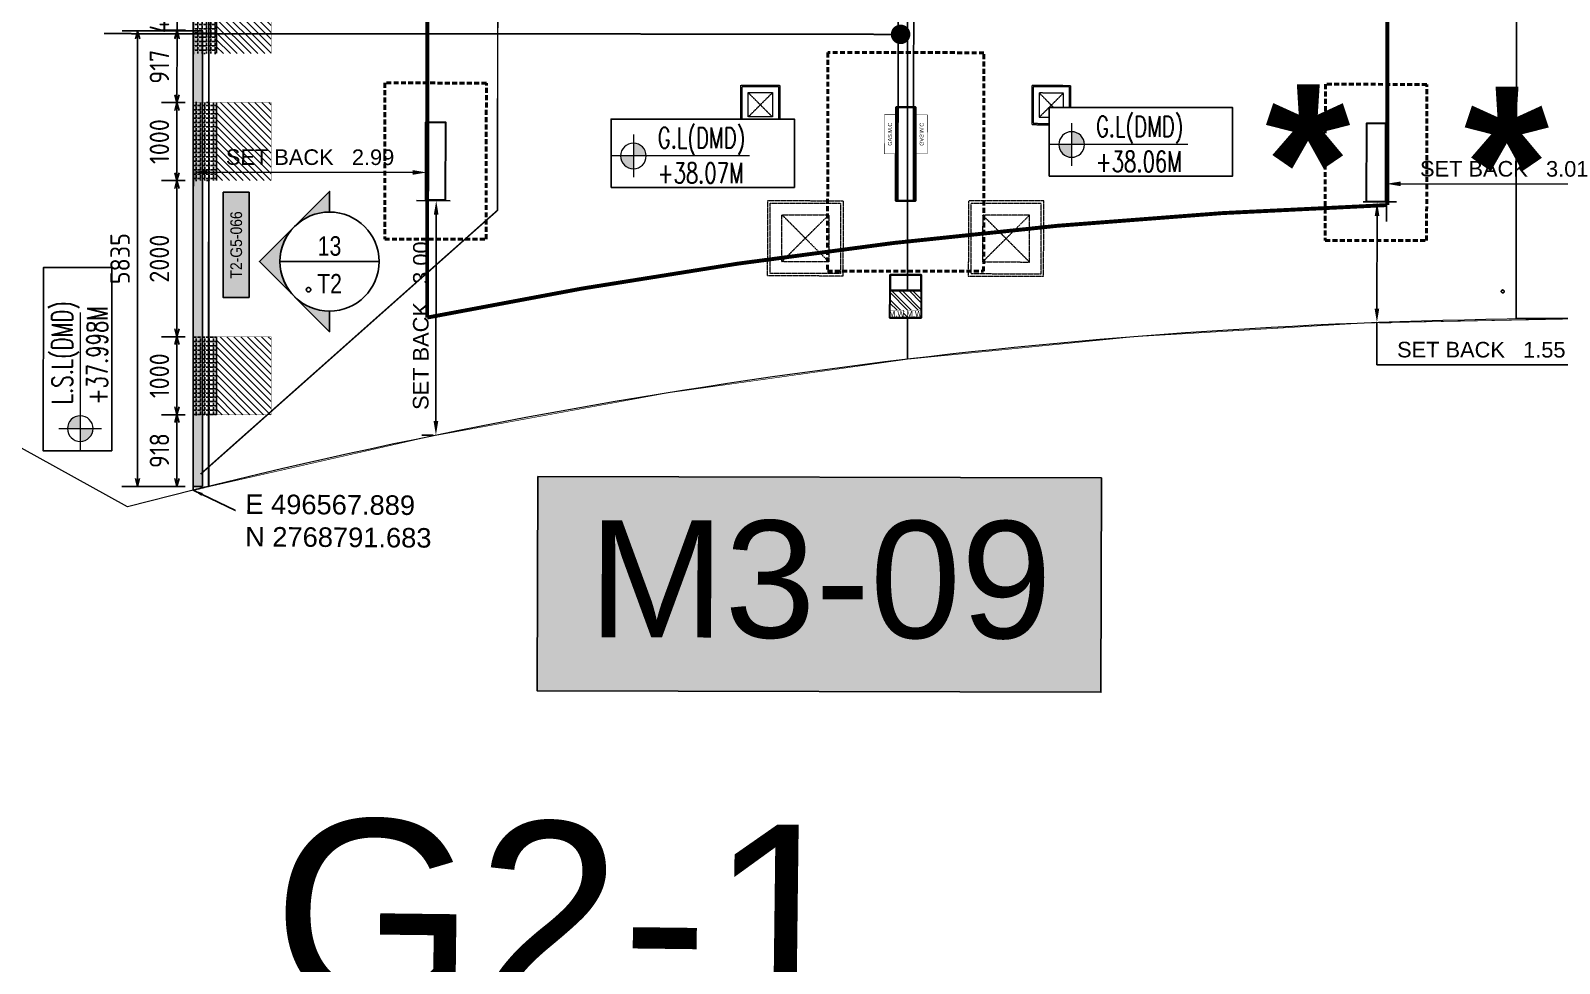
# Model space of a CAD drawing. Header units: centimetres. Extents: x -6122352 to 4157695, y -1694241 to 1947892.
# Drawn here: x 39366 to 58955, y -207021 to -195069 of the extents above; entities that cross this region are included whole.
import ezdxf
from ezdxf.enums import TextEntityAlignment as Align
from ezdxf.xclip import XClip

# ---------------------------------------------------------------- set-up
doc = ezdxf.new("R2010")
doc.units = ezdxf.units.CM
doc.header["$MEASUREMENT"] = 0
doc.header["$XCLIPFRAME"] = 2
doc.header["$PDMODE"] = 66
doc.header["$PDSIZE"] = 100
for name, pattern in [('23585-XR-AR-END-SETTING OUT PLAN$0$HIDDEN', [0.375, 0.25, -0.125]), ('DASHED2', [0.375, 0.25, -0.125]), ('XR-AR-END-SETTING OUT PLAN$0$23261-XR-AR-SI-GF$0$HIDDEN', [0.375, 0.25, -0.125])]:
    doc.linetypes.add(name, pattern=pattern)
for name, color, linetype in [('00-MI-DIM', 7, 'Continuous'), ('23585-XR-AR-BOUNDARY WALLS AND SETBACKS$0$setback', 7, 'XR-AR-END-SETTING OUT PLAN$0$23261-XR-AR-SI-GF$0$HIDDEN'), ('23585-XR-AR-END-ANNO-GF$0$XR-END-GROUND FLOOR PLAN$0$XR-MIDDLE-GROUND FLOOR PLAN$0$-LPG-CABINET', 6, 'Continuous'), ('@MI-FOOTINGS', 7, 'Continuous'), ('@MI-MEP', 7, 'Continuous'), ('@MI-REF LAYER', 7, 'Continuous'), ('@MI-TYPE-01', 30, 'Continuous'), ('@MI-TYPE-02', 6, 'Continuous'), ('B_TH', 7, 'Continuous'), ('PANEL-TAGS', 7, 'Continuous'), ('S-DIMENSION', 251, 'Continuous'), ('XREF1$0$S-LEVELS', 2, 'Continuous'), ('XREF1$0$TYPICAL NEW PROFILE', 3, 'Continuous')]:
    doc.layers.add(name, color=color, linetype=linetype)
for name, color, linetype, lineweight, true_color in [('08-Compound Wall-4', 7, 'Continuous', 25, 0xff4405), ('23585-XR-AR-DAMAC PLOT LIMITS$0$1-End units', 7, 'Continuous', 5, 0xf8991e), ('23585-XR-AR-DAMAC PLOT LIMITS$0$1-Open Space', 7, 'Continuous', 5, 0x90cf5a)]:
    doc.layers.add(name, color=color, linetype=linetype, lineweight=lineweight, true_color=true_color)
for name, color, linetype, lineweight in [('23585-XR-AR-END-ANNO-GF$0$XR-END-GROUND FLOOR PLAN$0$XR-MIDDLE-GROUND FLOOR PLAN$0$S-ANNO-TXT', 3, 'Continuous', 25), ('23585-XR-AR-END-SETTING OUT PLAN$0$A-FLOR-UNDR', 8, '23585-XR-AR-END-SETTING OUT PLAN$0$HIDDEN', 5), ('@ Foundations', 4, 'DASHED2', 50), ('A-ANNO-TEXT', 3, 'Continuous', 25), ('A-FLOR-XREF', 7, 'Continuous', 9), ('A-WALL', 7, 'Continuous', 30), ('A-WALL-PATT', 8, 'Continuous', 5), ('Text Coordinate', 7, 'Continuous', 15), ('XR-AR-END-SETTING OUT PLAN$0$23585-XR-AR-END-GROUND FLOOR$0$S-COLS', 51, 'Continuous', 40), ('XR-AR-END-SETTING OUT PLAN$0$23585-XR-AR-END-GROUND FLOOR$0$S-COLS-PATT', 8, 'Continuous', 5), ('XR-END-GROUND FLOOR PLAN$0$XR-END-GROUND FLOOR PLAN$0$A-FLOR-PATT_EXT', 8, 'Continuous', 5), ('XR-END-GROUND FLOOR PLAN$0$XR-MIDDLE TYPE 2-GROUND FLOOR PLAN$0$XR-MIDDLE-GROUND FLOOR PLAN$0$-DR-RW', 6, 'Continuous', 5), ('XR-END-GROUND FLOOR PLAN$0$XR-MIDDLE TYPE 2-GROUND FLOOR PLAN$0$XR-MIDDLE-GROUND FLOOR PLAN$0$S-ANNO-TXT', 3, 'Continuous', 25), ('XREF1$0$36-TAGLVL', 23, 'Continuous', 9)]:
    doc.layers.add(name, color=color, linetype=linetype, lineweight=lineweight)
doc.styles.add('23585-XR-AR-END-ANNO-GF$0$SDC-TEXT', font='arial.ttf')
doc.styles.add('23585-XR-AR-MALDIVE-1$0$Arial', font='arialbd.ttf')
doc.styles.add('23585-XR-AR-MALDIVE-3$0$Arial', font='arialbd.ttf')
doc.styles.add('Arial', font='arialbd.ttf')
doc.styles.add('Arial Narrow', font='ARIALN.TTF', dxfattribs={"width": 0.95, "height": 500})
doc.styles.add('DIMTEXT', font='romans.shx', dxfattribs={"width": 0.8})
doc.styles.add('PANELTAG_STYLE', font='arial.ttf')
doc.styles.add('Schueco-BEMSTIL', font='isocpeur.ttf', dxfattribs={"width": 0.9})
doc.styles.get("Standard").update_dxf_attribs({"font": 'arial.ttf'})
doc.styles.add('TITLE', font='arial.ttf')
doc.styles.add('XR-END-GROUND FLOOR PLAN$0$XR-MIDDLE TYPE 2-GROUND FLOOR PLAN$0$XR-MIDDLE-GROUND FLOOR PLAN$0$Arial_1', font='arial.ttf', dxfattribs={"height": 0.002951})
doc.styles.add('XR-MASTER PLAN MYKONOS WITH COORDINATES$0$MASTER PLAN (NICE 1-2)$0$Standard', font='arial.ttf')
doc.styles.add('XREF1$0$DLT_TEXT', font='romans.shx', dxfattribs={"width": 0.7})
doc.dimstyles.new('DIM-25', dxfattribs={"dimscale": 25, "dimtxt": 2.5, "dimasz": 2.5, "dimexe": 1.25, "dimexo": 0.625, "dimgap": 1, "dimtad": 1, "dimdec": 0, "dimdsep": 46, "dimtxsty": 'DIMTEXT', "dimblk": 'AROW', "dimcen": 2.5, "dimse1": 1, "dimse2": 1, "dimclrd": 1, "dimclre": 1, "dimclrt": 2, "dimadec": 0, "dimazin": 0, "dimtfac": 1, "dimtdec": 0, "dimtmove": 0, "dimatfit": 3, "dimfxl": 1, "dimarcsym": 0})
doc.dimstyles.new('MI- JWC-TXT-2.5 MM', dxfattribs={"dimscale": 1.5, "dimtxt": 2.5, "dimasz": 1, "dimexe": 2, "dimexo": 1, "dimgap": 1, "dimtad": 1, "dimdec": 0, "dimdsep": 46, "dimtxsty": 'Schueco-BEMSTIL', "dimblk": 'OPEN30', "dimcen": 0, "dimdle": 2, "dimclrd": 140, "dimclre": 8, "dimclrt": 40, "dimadec": 0, "dimazin": 2, "dimtfac": 1, "dimtdec": 0, "dimtix": 1, "dimtmove": 2, "dimatfit": 3, "dimldrblk": 'OPEN', "dimfxl": 2, "dimlwd": -1, "dimlwe": -1, "dimarcsym": 0})
doc.dimstyles.get("Standard").update_dxf_attribs({"dimtxt": 5, "dimasz": 0.5, "dimexe": 0.18, "dimexo": 0.0625, "dimgap": 0.09, "dimtad": 0, "dimtih": 1, "dimtoh": 1, "dimdec": 0, "dimzin": 0, "dimdsep": 46, "dimtxsty": 'Standard', "dimcen": 0.09, "dimadec": 0, "dimazin": 0, "dimtfac": 1, "dimtdec": 0, "dimtofl": 0, "dimtmove": 0, "dimatfit": 3, "dimfxl": 1, "dimtolj": 1, "dimtzin": 0, "dimarcsym": 0})

# ---------------------------------------------------------------- blocks, each defined once
blk = doc.blocks.new('23585-XR-AR-BOUNDARY WALLS AND SETBACKS')
at = {"layer": '23585-XR-AR-BOUNDARY WALLS AND SETBACKS$0$setback', "ltscale": 40, "const_width": 0.05}
blk.add_lwpolyline([(496575.529, 2768805.434, 0.020985), (496571.613, 2768800.439, 0.020001), (496568.282, 2768795.388), (496552.807, 2768809.568), (496552.91, 2768809.68), (496556.963, 2768814.104), (496561.118, 2768818.638)], format="xyb", close=True, dxfattribs=at)
at = {"layer": '@MI-TYPE-01'}
blk.add_line((496567.985, 2768791.862), (496548.778, 2768809.463), dxfattribs=at)
blk.add_lwpolyline([(496522.766, 2768816.749), (496540.535, 2768800.467), (496546.717, 2768807.214), (496548.642, 2768809.315), (496567.887, 2768791.681, -0.000695), (496567.985, 2768791.862)], format="xyb", dxfattribs=at)
blk = doc.blocks.new('A$C9d9485f6')
at = {"layer": 'A-ANNO-TEXT', "rotation": 312.4881850805905}
blk.add_blockref('23585-XR-AR-BOUNDARY WALLS AND SETBACKS', (-2377088.535, -1504219.252), dxfattribs=at)
blk = doc.blocks.new('23585-XR-AR-DAMAC PLOT LIMITS')
at = {"layer": '23585-XR-AR-DAMAC PLOT LIMITS$0$1-End units', "color": 251, "true_color": 0x636466}
for points in [[(496578.628, 2768806.663), (496578.383, 2768806.395, 0.029706), (496572.832, 2768799.564), (496554.752, 2768816.131), (496560.933, 2768822.877)], [(496572.832, 2768799.564, 0.031399), (496567.887, 2768791.681), (496548.569, 2768809.383), (496550.698, 2768811.707), (496554.752, 2768816.131)]]:
    blk.add_lwpolyline(points, format="xyb", close=True, dxfattribs=at)
at = {"layer": '23585-XR-AR-DAMAC PLOT LIMITS$0$1-Open Space', "color": 251, "true_color": 0x636466}
blk.add_lwpolyline([(496546.644, 2768807.282), (496548.569, 2768809.383), (496567.887, 2768791.681), (496567.475, 2768790.919), (496561.805, 2768789.011, 0.008585), (496545.543, 2768796.246), (496542.734, 2768797.43, 0.002468), (496538.004, 2768799.381, 0.002036), (496526.741, 2768803.902), (496528.98, 2768809.57), (496523.306, 2768811.809), (496521.067, 2768806.139), (496521.058, 2768806.143), (496519.441, 2768813.119), (496522.766, 2768816.749), (496540.461, 2768800.535)], format="xyb", close=True, dxfattribs=at)
blk = doc.blocks.new('A$Cf093b529')
at = {"layer": 'A-ANNO-TEXT'}
blk.add_blockref('23585-XR-AR-DAMAC PLOT LIMITS', (-495391.99, -2768603.442), dxfattribs=at)
blk = doc.blocks.new('A$Ca0a19fb5')
at = {"color": 1, "true_color": 0xeb0000, "const_width": 0.008}
blk.add_lwpolyline([(18.302, 0.023), (18.332, -23.977), (17.968, -23.978, 0.029706), (9.182, -24.511, 0.031399), (0.032, -26.202), (0, 0), (3.152, 0.004), (9.152, 0.011)], format="xyb", close=True, dxfattribs=at)
blk = doc.blocks.new('XR-AR-END-SETTING OUT PLAN$0$23585-XR-AR-END-GROUND FLOOR$0$A$C75a8815d')
at = {"layer": 'XR-AR-END-SETTING OUT PLAN$0$23585-XR-AR-END-GROUND FLOOR$0$S-COLS', "color": 252, "lineweight": 30}
for points in [[(0, 13140), (0, 12140), (250, 12140), (250, 13140)], [(6050, 13228), (6050, 12228), (6250, 12228), (6250, 13228)], [(6050, 10645), (6050, 9445), (6250, 9445), (6250, 10645)], [(0, 8600), (0, 7600), (250, 7600), (250, 8600)], [(6050, 3657), (6050, 2257), (6250, 2257), (6250, 3657)], [(0, 3500), (0, 2700), (250, 2700), (250, 3500)], [(6050, 1200), (6050, 0), (6250, 0), (6250, 1200)], [(0, 0), (0, 550), (250, 550), (250, 0)], [(6025, -4000), (6025, -2800), (6275, -2800), (6275, -4000)], [(0, -4000), (0, -3000), (250, -3000), (250, -4000)], [(5950, -4950), (6350, -4950), (6350, -5150), (5950, -5150)]]:
    blk.add_lwpolyline(points, close=True, dxfattribs=at)
blk = doc.blocks.new('23585-XR-AR-END-SETTING OUT PLAN$0$MH-800')
at = {"ltscale": 5}
for p, q in [((-294, -651), (306, -51)), ((-294, -51), (306, -651))]:
    blk.add_line(p, q, dxfattribs=at)
for points in [[(-477, 132), (-477, -833), (488, -833), (488, 132)], [(-444, 99), (-444, -801), (456, -801), (456, 99)], [(-294, -51), (-294, -651), (306, -651), (306, -51)]]:
    blk.add_lwpolyline(points, close=True, dxfattribs=at)
blk = doc.blocks.new('A$Cb2291f53')
blk.add_wipeout([(-200, 0), (200, 0), (200, 350), (-200, 350)])
at = {"layer": 'A-WALL-PATT'}
h = blk.add_hatch(dxfattribs=at)
h.set_pattern_fill('ANSI32', color=252, scale=10)
h.set_pattern_definition([(45, (-9150, -4e-08), (-67.3519, 67.3519), []), (45, (-9105.1, -4e-08), (-67.3519, 67.3519), [])])
h.paths.add_polyline_path([(-200, 350), (-200, 100), (-25, 100), (-25, 0), (25, 0), (25, 100), (200, 100), (200, 350)])
at = {"layer": 'A-WALL'}
blk.add_lwpolyline([(-200, 0), (200, 0), (200, 350), (-200, 350)], close=True, dxfattribs=at)
at = {"layer": 'XR-END-GROUND FLOOR PLAN$0$XR-END-GROUND FLOOR PLAN$0$A-FLOR-PATT_EXT'}
blk.add_line((100, 0), (-100, 0), dxfattribs=at)
at = {"layer": 'XR-END-GROUND FLOOR PLAN$0$XR-MIDDLE TYPE 2-GROUND FLOOR PLAN$0$XR-MIDDLE-GROUND FLOOR PLAN$0$-DR-RW', "ltscale": 100, "const_width": 5}
for points in [[(-200, 0), (-200, 100), (-25, 100), (-25, 0)], [(25, 0), (25, 100), (200, 100), (200, 0)]]:
    blk.add_lwpolyline(points, close=True, dxfattribs=at)
at = {"layer": 'XR-END-GROUND FLOOR PLAN$0$XR-MIDDLE TYPE 2-GROUND FLOOR PLAN$0$XR-MIDDLE-GROUND FLOOR PLAN$0$S-ANNO-TXT', "style": 'XR-END-GROUND FLOOR PLAN$0$XR-MIDDLE TYPE 2-GROUND FLOOR PLAN$0$XR-MIDDLE-GROUND FLOOR PLAN$0$Arial_1', "width": 0.8}
for p in [(-112, 52), (113, 52)]:
    blk.add_text('W.M', height=75, dxfattribs=at).set_placement(p, align=Align.MIDDLE)
blk = doc.blocks.new('XR-AR-END-SETTING OUT PLAN')
at = {"layer": '08-Compound Wall-4', "ltscale": 100}
blk.add_lwpolyline([(9050, 5500), (9050, 1500), (9250, 1500), (9250, 5500)], dxfattribs=at)
at = {"layer": '23585-XR-AR-END-ANNO-GF$0$XR-END-GROUND FLOOR PLAN$0$XR-MIDDLE-GROUND FLOOR PLAN$0$-LPG-CABINET', "ltscale": 100, "const_width": 5}
blk.add_lwpolyline([(9025, 2603), (9025, 2103), (8875, 2103), (8875, 2603)], close=True, dxfattribs=at)
at = {"layer": '23585-XR-AR-END-SETTING OUT PLAN$0$A-FLOR-UNDR', "color": 8, "ltscale": 100, "xscale": -0.5182770836547854, "yscale": 0.5182770836547854, "zscale": 0.5182770836547854, "rotation": 270.0000009865863}
blk.add_blockref('23585-XR-AR-END-SETTING OUT PLAN$0$MH-800', (7467, 2725, 0), dxfattribs=at)
at = {"layer": '23585-XR-AR-END-SETTING OUT PLAN$0$A-FLOR-UNDR', "color": 8, "ltscale": 100, "xscale": -1, "rotation": 270.0000009865863}
blk.add_blockref('23585-XR-AR-END-SETTING OUT PLAN$0$MH-800', (8215, 1012), dxfattribs=at)
at = {"layer": 'XR-AR-END-SETTING OUT PLAN$0$23585-XR-AR-END-GROUND FLOOR$0$S-COLS-PATT', "color": 8}
blk.add_blockref('XR-AR-END-SETTING OUT PLAN$0$23585-XR-AR-END-GROUND FLOOR$0$A$C75a8815d', (3000, 5500), dxfattribs=at)
at = {"layer": '23585-XR-AR-END-ANNO-GF$0$XR-END-GROUND FLOOR PLAN$0$XR-MIDDLE-GROUND FLOOR PLAN$0$S-ANNO-TXT', "style": '23585-XR-AR-END-ANNO-GF$0$SDC-TEXT'}
blk.add_text('GAS.M.C', height=50, rotation=90, dxfattribs=at).set_placement((8947, 2353), align=Align.MIDDLE)
at = {"layer": 'A-FLOR-XREF'}
blk.add_blockref('A$Cb2291f53', (9150, 0), dxfattribs=at)
blk = doc.blocks.new('END UNIT')
at = {"xscale": 0.001, "yscale": 0.001, "zscale": 0.001}
blk.add_blockref('XR-AR-END-SETTING OUT PLAN', (-9.15, 0), dxfattribs=at)
blk = doc.blocks.new('TH')
blk.add_blockref('END UNIT', (499491.235, 2769954.403))
at = {"xscale": -1}
blk.add_blockref('END UNIT', (499491.235, 2769954.403), dxfattribs=at)
at = {"insert": (499496.385, 2769957.403), "char_height": 2, "attachment_point": 2, "style": 'Arial'}
blk.add_mtext('\\pxqc;*', dxfattribs=at)
blk = doc.blocks.new('23585-XR-AR-MALDIVE-3$0$TH')
at = {"layer": 'S-DIMENSION'}
for centre, radius in [((499483.585, 2769954.753), 0.0281), ((499498.886, 2769954.753), 0.0182)]:
    blk.add_circle(centre, radius, dxfattribs=at)
at = {"insert": (499498.932, 2769957.375), "char_height": 2, "attachment_point": 2, "style": '23585-XR-AR-MALDIVE-1$0$Arial'}
blk.add_mtext('\\pxqc;*', dxfattribs=at)
at = {"layer": 'B_TH', "xscale": 1.000038466017846, "yscale": 1.000038466017846, "zscale": 1.000038466017846}
blk.add_blockref('TH', (-19.213, -106.549), dxfattribs=at)
at = {"layer": '@ Foundations', "linetype": 'DASHED2', "ltscale": 0.25}
for points in [[(499490.235, 2769955.002), (499492.235, 2769955.002), (499492.235, 2769957.802), (499490.235, 2769957.802)], [(499484.56, 2769955.404), (499485.86, 2769955.404), (499485.86, 2769957.404), (499484.56, 2769957.404)], [(499496.61, 2769955.404), (499497.91, 2769955.404), (499497.91, 2769957.404), (499496.61, 2769957.404)]]:
    blk.add_lwpolyline(points, close=True, dxfattribs=at)
blk = doc.blocks.new('_Dot')
at = {"color": 0, "linetype": 'ByBlock', "lineweight": -2}
blk.add_line((-0.5, 0), (-1, 0), dxfattribs=at)
at = {"color": 0, "linetype": 'ByBlock', "const_width": 0.5}
blk.add_lwpolyline([(-0.25, 0, 1), (0.25, 0, 1)], format="xyb", close=True, dxfattribs=at)
blk = doc.blocks.new('XREF1$0$LVL  ATTR')
at = {"color": 7}
blk.add_wipeout([(-0.337, 0.384), (1.897, 0.384), (1.897, -0.45), (-0.337, -0.45)], dxfattribs=at)
at = {"layer": 'XREF1$0$36-TAGLVL', "extrusion": (-4.88814e-07, 1.40652e-17, 1)}
h = blk.add_hatch(color=252, dxfattribs=at)
h.paths.add_polyline_path([(-0.065, 0.156, 0.414214), (-0.222, 0), (-0.065, 0)])
h.paths.add_polyline_path([(0.091, 0), (-0.065, 0), (-0.065, -0.156, 0.414214)])
for p, q in [((-0.065, -0.26), (-0.065, 0.26)), ((1.351, 0, 0), (-0.325, 0, 0))]:
    blk.add_line(p, q, dxfattribs=at)
blk.add_circle((-0.065, 0, 0), 0.156, dxfattribs=at)
at = {"layer": 'XREF1$0$S-LEVELS', "color": 1}
blk.add_lwpolyline([(-0.337, 0.384), (1.897, 0.384), (1.897, -0.45), (-0.337, -0.45)], close=True, dxfattribs=at)
at = {"layer": 'XREF1$0$TYPICAL NEW PROFILE', "color": 3, "style": 'XREF1$0$DLT_TEXT', "width": 0.7}
for tag, p in [('+0.00M', (0.241, 0.067, 0)), ('S.S.L', (0.241, -0.345, 0))]:
    blk.add_attdef(tag, p, '', height=0.25, dxfattribs=at)
blk = doc.blocks.new('AROW')
at = {"color": 1, "ltscale": 100}
for p, q in [((0, 0), (-3, 0)), ((0, -1), (0, 1))]:
    blk.add_line(p, q, dxfattribs=at)
blk.add_solid([(-1, 0), (-1, 0), (0, 0)], dxfattribs=at)
blk = doc.blocks.new('*D639')
at = {"layer": '@MI-REF LAYER', "color": 1, "lineweight": -2, "transparency": 16777216}
for p, q in [((59693, -192759), (58403, -192758)), ((58403, -198758), (58404, -192759)), ((59692, -198759), (58402, -198758))]:
    blk.add_line(p, q, dxfattribs=at)
at = {"layer": 'Defpoints', "color": 0, "transparency": 16777216}
for p in [(58404, -192758), (59693, -192759), (59692, -198759)]:
    blk.add_point(p, dxfattribs=at)
at = {"layer": '@MI-REF LAYER', "color": 1, "lineweight": -2, "transparency": 16777216, "xscale": 0.125, "yscale": 0.125, "zscale": 0.125}
for p, rotation in [((58404, -192758), 89.99042800030941), ((58403, -198758), 269.9904280003094)]:
    blk.add_blockref('AROW', p, dxfattribs=dict(at, rotation=rotation))
at = {"layer": '@MI-REF LAYER', "color": 2, "transparency": 16777216, "insert": (58403, -195758), "char_height": 0.15, "attachment_point": 5, "rotation": 89.9904, "style": 'DIMTEXT'}
blk.add_mtext('6000001', dxfattribs=at)
blk = doc.blocks.new('*D524')
at = {"color": 0, "lineweight": -2, "transparency": 16777216}
for p, q in [((494329.693, 2767864.901), (494329.693, 2767865.377)), ((494326.704, 2767865.218), (494326.704, 2767865.017)), ((494329.513, 2767865.197), (494326.884, 2767865.197))]:
    blk.add_line(p, q, dxfattribs=at)
at = {"color": 0, "transparency": 16777216}
for points in [[(494326.884, 2767865.227), (494326.884, 2767865.167), (494326.704, 2767865.197)], [(494329.513, 2767865.227), (494329.513, 2767865.167), (494329.693, 2767865.197)]]:
    blk.add_solid(points, dxfattribs=at)
at = {"layer": 'Defpoints', "color": 0, "transparency": 16777216}
for p in [(494326.704, 2767865.28), (494326.704, 2767865.197), (494329.693, 2767864.839)]:
    blk.add_point(p, dxfattribs=at)
at = {"color": 0, "transparency": 16777216, "insert": (494328.199, 2767865.39), "char_height": 0.2, "attachment_point": 5}
blk.add_mtext('\\A1;SET BACK   2.99', dxfattribs=at)
blk = doc.blocks.new('*D525')
at = {"color": 0, "lineweight": -2, "transparency": 16777216}
for p, q in [((494329.565, 2767864.836), (494329.996, 2767864.836)), ((494329.816, 2767862.012), (494329.816, 2767864.656)), ((494329.781, 2767861.832), (494329.636, 2767861.832))]:
    blk.add_line(p, q, dxfattribs=at)
at = {"color": 0, "transparency": 16777216}
for points in [[(494329.786, 2767864.656), (494329.846, 2767864.656), (494329.816, 2767864.836)], [(494329.786, 2767862.012), (494329.846, 2767862.012), (494329.816, 2767861.832)]]:
    blk.add_solid(points, dxfattribs=at)
at = {"layer": 'Defpoints', "color": 0, "transparency": 16777216}
for p in [(494329.502, 2767864.836), (494329.816, 2767864.836), (494329.843, 2767861.832)]:
    blk.add_point(p, dxfattribs=at)
at = {"color": 0, "transparency": 16777216, "insert": (494329.622, 2767863.234), "char_height": 0.2, "attachment_point": 5, "rotation": 90}
blk.add_mtext('\\A1;SET BACK   3.00', dxfattribs=at)
blk = doc.blocks.new('*D528')
at = {"color": 0, "lineweight": -2, "transparency": 16777216}
for p, q in [((494342.122, 2767864.836), (494341.691, 2767864.836)), ((494341.871, 2767863.47), (494341.871, 2767864.656)), ((494341.871, 2767862.75), (494341.871, 2767863.29)), ((494341.906, 2767863.29), (494342.051, 2767863.29)), ((494344.366, 2767862.75), (494341.871, 2767862.75))]:
    blk.add_line(p, q, dxfattribs=at)
at = {"color": 0, "transparency": 16777216}
for points in [[(494341.841, 2767864.656), (494341.901, 2767864.656), (494341.871, 2767864.836)], [(494341.841, 2767863.47), (494341.901, 2767863.47), (494341.871, 2767863.29)]]:
    blk.add_solid(points, dxfattribs=at)
at = {"layer": 'Defpoints', "color": 0, "transparency": 16777216}
for p in [(494341.871, 2767864.836), (494342.185, 2767864.836), (494341.843, 2767863.29)]:
    blk.add_point(p, dxfattribs=at)
at = {"color": 0, "transparency": 16777216, "insert": (494343.209, 2767862.943), "char_height": 0.2, "attachment_point": 5}
blk.add_mtext('\\A1;SET BACK   1.55', dxfattribs=at)
blk = doc.blocks.new('*D529')
at = {"color": 0, "lineweight": -2, "transparency": 16777216}
for p, q in [((494341.993, 2767864.586), (494341.993, 2767865.248)), ((494342.173, 2767865.068), (494344.826, 2767865.068)), ((494345.006, 2767865.218), (494345.006, 2767864.888))]:
    blk.add_line(p, q, dxfattribs=at)
at = {"color": 0, "transparency": 16777216}
for points in [[(494342.173, 2767865.098), (494342.173, 2767865.038), (494341.993, 2767865.068)], [(494344.826, 2767865.098), (494344.826, 2767865.038), (494345.006, 2767865.068)]]:
    blk.add_solid(points, dxfattribs=at)
at = {"layer": 'Defpoints', "color": 0, "transparency": 16777216}
for p in [(494345.006, 2767865.28), (494345.006, 2767865.068), (494341.993, 2767864.524, 0)]:
    blk.add_point(p, dxfattribs=at)
at = {"color": 0, "transparency": 16777216, "insert": (494343.5, 2767865.261), "char_height": 0.2, "attachment_point": 5}
blk.add_mtext('\\A1;SET BACK   3.01', dxfattribs=at)
blk = doc.blocks.new('T1-FOOTING')
at = {"transparency": 33554679}
h = blk.add_hatch(dxfattribs=at)
h.set_pattern_fill('ANGLE', color=256, scale=500)
h.set_pattern_definition([(0, (0, 0), (0, 137.5), [100, -37.5]), (90, (0, 0), (-137.5, 8e-15), [100, -37.5])])
h.paths.add_polyline_path([(-500, -300), (500, -300), (500, 0), (-500, 0)])
h.paths.add_polyline_path([(-499.75, -299.75), (499.75, -299.75), (499.75, -0.25), (-499.75, -0.25)], flags=16)
h = blk.add_hatch(dxfattribs=at)
h.set_pattern_fill('ANGLE', color=8, scale=200)
h.set_pattern_definition([(0, (0, 0), (0, 55), [40, -15]), (90, (0, 0), (-55, 3e-15), [40, -15])])
h.paths.add_polyline_path([(500, -300), (500, 0), (-500, 0), (-500, -300)])
h = blk.add_hatch(dxfattribs=at)
h.set_pattern_fill('ANSI31', color=8, scale=500)
h.paths.add_polyline_path([(500, -1000), (500, -300), (-500, -300), (-500, -1000)])
at = {"layer": '@MI-TYPE-01', "color": 240, "linetype": 'DASHED2', "true_color": 0xed1f24}
blk.add_line((-500, -300), (500, -300), dxfattribs=at)
at = {"layer": '@MI-TYPE-01', "color": 240, "true_color": 0xed1f24, "const_width": 2.5}
blk.add_lwpolyline([(-500, 0), (500, 0), (500, -1000), (-500, -1000)], close=True, dxfattribs=at)
blk = doc.blocks.new('_Open30')
at = {"color": 0, "linetype": 'ByBlock', "lineweight": -2}
for p, q in [((-1, 0.27), (0, 0)), ((0, 0), (-1, -0.27)), ((0, 0), (-1, 0))]:
    blk.add_line(p, q, dxfattribs=at)
blk = doc.blocks.new('*D704')
at = {"layer": '00-MI-DIM', "color": 8, "transparency": 16777216}
for p, q in [((41350, -195074), (40538, -195074)), ((41349, -200909), (40537, -200909))]:
    blk.add_line(p, q, dxfattribs=at)
at = {"layer": '00-MI-DIM', "color": 140, "transparency": 16777216}
blk.add_line((40737, -200809), (40738, -195174), dxfattribs=at)
at = {"layer": 'Defpoints', "color": 0, "transparency": 16777216}
for p in [(40738, -195074), (41450, -195074), (41449, -200909)]:
    blk.add_point(p, dxfattribs=at)
at = {"layer": '00-MI-DIM', "color": 140, "transparency": 16777216, "xscale": 100, "yscale": 100, "zscale": 100}
for p, rotation in [((40738, -195074), 89.98973417812736), ((40737, -200909), 269.9897341781274)]:
    blk.add_blockref('_Open30', p, dxfattribs=dict(at, rotation=rotation))
at = {"layer": '00-MI-DIM', "color": 40, "transparency": 16777216, "insert": (40513, -197991), "char_height": 250, "attachment_point": 5, "rotation": 89.9897, "style": 'Schueco-BEMSTIL'}
blk.add_mtext('5835', dxfattribs=at)
blk = doc.blocks.new('_Open')
at = {"color": 0, "linetype": 'ByBlock', "lineweight": -2}
for p, q in [((-1, 0), (0, 0)), ((-1, 0), (0, 0)), ((0, 0), (-1, 0))]:
    blk.add_line(p, q, dxfattribs=at)
blk = doc.blocks.new('*D705')
at = {"layer": '00-MI-DIM', "color": 8, "transparency": 16777216}
for p, q in [((41348, -199991), (41042, -199991)), ((41349, -200909), (41042, -200909))]:
    blk.add_line(p, q, dxfattribs=at)
at = {"layer": '00-MI-DIM', "color": 140, "transparency": 16777216}
blk.add_line((41242, -200809), (41242, -200091), dxfattribs=at)
at = {"layer": 'Defpoints', "color": 0, "transparency": 16777216}
for p in [(41242, -199991), (41448, -199991), (41449, -200909)]:
    blk.add_point(p, dxfattribs=at)
at = {"layer": '00-MI-DIM', "color": 140, "transparency": 16777216, "xscale": 100, "yscale": 100, "zscale": 100}
for p, rotation in [((41242, -199991), 89.98973417812736), ((41242, -200909), 269.9897341781274)]:
    blk.add_blockref('_Open30', p, dxfattribs=dict(at, rotation=rotation))
at = {"layer": '00-MI-DIM', "color": 40, "transparency": 16777216, "insert": (41017, -200450), "char_height": 250, "attachment_point": 5, "rotation": 89.9897, "style": 'Schueco-BEMSTIL'}
blk.add_mtext('918', dxfattribs=at)
blk = doc.blocks.new('*D706')
at = {"layer": '00-MI-DIM', "color": 8, "transparency": 16777216}
for p, q in [((41349, -198991), (41042, -198991)), ((41348, -199991), (41042, -199991))]:
    blk.add_line(p, q, dxfattribs=at)
at = {"layer": '00-MI-DIM', "color": 140, "transparency": 16777216}
blk.add_line((41242, -199891), (41242, -199091), dxfattribs=at)
at = {"layer": 'Defpoints', "color": 0, "transparency": 16777216}
for p in [(41242, -198991), (41449, -198991), (41448, -199991)]:
    blk.add_point(p, dxfattribs=at)
at = {"layer": '00-MI-DIM', "color": 140, "transparency": 16777216, "xscale": 100, "yscale": 100, "zscale": 100}
for p, rotation in [((41242, -198991), 89.98973417812736), ((41242, -199991), 269.9897341781274)]:
    blk.add_blockref('_Open30', p, dxfattribs=dict(at, rotation=rotation))
at = {"layer": '00-MI-DIM', "color": 40, "transparency": 16777216, "insert": (41017, -199491), "char_height": 250, "attachment_point": 5, "rotation": 89.9897, "style": 'Schueco-BEMSTIL'}
blk.add_mtext('1000', dxfattribs=at)
blk = doc.blocks.new('*D707')
at = {"layer": '00-MI-DIM', "color": 8, "transparency": 16777216}
for p, q in [((41349, -196991), (41042, -196991)), ((41349, -198991), (41042, -198991))]:
    blk.add_line(p, q, dxfattribs=at)
at = {"layer": '00-MI-DIM', "color": 140, "transparency": 16777216}
blk.add_line((41242, -198891), (41242, -197091), dxfattribs=at)
at = {"layer": 'Defpoints', "color": 0, "transparency": 16777216}
for p in [(41242, -196991), (41449, -196991), (41449, -198991)]:
    blk.add_point(p, dxfattribs=at)
at = {"layer": '00-MI-DIM', "color": 140, "transparency": 16777216, "xscale": 100, "yscale": 100, "zscale": 100}
for p, rotation in [((41242, -196991), 89.98973417812736), ((41242, -198991), 269.9897341781274)]:
    blk.add_blockref('_Open30', p, dxfattribs=dict(at, rotation=rotation))
at = {"layer": '00-MI-DIM', "color": 40, "transparency": 16777216, "insert": (41017, -197991), "char_height": 250, "attachment_point": 5, "rotation": 89.9897, "style": 'Schueco-BEMSTIL'}
blk.add_mtext('2000', dxfattribs=at)
blk = doc.blocks.new('*D708')
at = {"layer": '00-MI-DIM', "color": 8, "transparency": 16777216}
for p, q in [((41349, -195991), (41042, -195991)), ((41349, -196991), (41042, -196991))]:
    blk.add_line(p, q, dxfattribs=at)
at = {"layer": '00-MI-DIM', "color": 140, "transparency": 16777216}
blk.add_line((41242, -196891), (41242, -196091), dxfattribs=at)
at = {"layer": 'Defpoints', "color": 0, "transparency": 16777216}
for p in [(41242, -195991), (41449, -195991), (41449, -196991)]:
    blk.add_point(p, dxfattribs=at)
at = {"layer": '00-MI-DIM', "color": 140, "transparency": 16777216, "xscale": 100, "yscale": 100, "zscale": 100}
for p, rotation in [((41242, -195991), 89.98973417812736), ((41242, -196991), 269.9897341781274)]:
    blk.add_blockref('_Open30', p, dxfattribs=dict(at, rotation=rotation))
at = {"layer": '00-MI-DIM', "color": 40, "transparency": 16777216, "insert": (41017, -196491), "char_height": 250, "attachment_point": 5, "rotation": 89.9897, "style": 'Schueco-BEMSTIL'}
blk.add_mtext('1000', dxfattribs=at)
blk = doc.blocks.new('*D709')
at = {"layer": '00-MI-DIM', "color": 8, "transparency": 16777216}
for p, q in [((41470, -195074), (41043, -195074)), ((41349, -195991), (41042, -195991))]:
    blk.add_line(p, q, dxfattribs=at)
at = {"layer": '00-MI-DIM', "color": 140, "transparency": 16777216}
blk.add_line((41242, -195891), (41243, -195174), dxfattribs=at)
at = {"layer": 'Defpoints', "color": 0, "transparency": 16777216}
for p in [(41243, -195074), (41570, -195074), (41449, -195991)]:
    blk.add_point(p, dxfattribs=at)
at = {"layer": '00-MI-DIM', "color": 140, "transparency": 16777216, "xscale": 100, "yscale": 100, "zscale": 100}
for p, rotation in [((41243, -195074), 89.98973417812736), ((41242, -195991), 269.9897341781274)]:
    blk.add_blockref('_Open30', p, dxfattribs=dict(at, rotation=rotation))
at = {"layer": '00-MI-DIM', "color": 40, "transparency": 16777216, "insert": (41017, -195532), "char_height": 250, "attachment_point": 5, "rotation": 89.9897, "style": 'Schueco-BEMSTIL'}
blk.add_mtext('917', dxfattribs=at)
blk = doc.blocks.new('*U3659')
h = blk.add_hatch(color=94)
edge = h.paths.add_edge_path()
edge.add_line((0, -6.35), (0, -8.98))
edge.add_line((0, -8.98), (-8.98, 0))
edge.add_line((-8.98, 0), (0, 8.98))
edge.add_line((0, 8.98), (0, 6.35))
edge.add_arc((0, 0), 6.35, 90, 270)
at = {"color": 94}
blk.add_line((-6.35, 0), (6.35, 0), dxfattribs=at)
blk.add_lwpolyline([(0, -6.35), (0, -8.98), (-8.98, 0), (0, 8.98), (0, 6.35, 1)], format="xyb", close=True, dxfattribs=at)
blk.add_lwpolyline([(-4.49, 4.49, 0.414214), (-4.49, -4.49), (-8.98, 0), (-4.49, 4.49)], format="xyb", close=True)
blk.add_circle((0, 0), 6.35, dxfattribs=at)
at = {"style": 'Arial Narrow', "width": 0.95, "flags": 8}
blk.add_attdef('VIEWNUMBER', text='', height=2.5, dxfattribs=at).set_placement((0, 0), align=Align.BOTTOM_CENTER)
blk.add_attdef('SHEETNUMBER', text='', height=2.5, dxfattribs=at).set_placement((0, -1.59), align=Align.TOP_CENTER)
blk = doc.blocks.new('PANELTAG')
at = {"layer": 'PANEL-TAGS', "color": 1}
blk.add_lwpolyline([(-13.5, -3.3), (13.5, -3.3), (13.5, 3.3), (-13.5, 3.3)], close=True, dxfattribs=at)
at = {"layer": 'PANEL-TAGS', "color": 40, "true_color": 0xffd700}
blk.add_solid([(-13.5, -3.3), (13.5, -3.3), (-13.5, 3.3), (13.5, 3.3)], dxfattribs=at)
at = {"layer": 'PANEL-TAGS', "color": 5, "style": 'PANELTAG_STYLE', "width": 0.85}
blk.add_attdef('TAGNO', text='', height=3, dxfattribs=at).set_placement((0, 0), align=Align.MIDDLE)
blk = doc.blocks.new('*D3582')
at = {"layer": '@MI-TYPE-02', "color": 140, "transparency": 16777216}
for p, q in [((41243, -194564), (41243, -194464)), ((41243, -195064), (41243, -194664)), ((41243, -195164), (41243, -195264))]:
    blk.add_line(p, q, dxfattribs=at)
at = {"layer": '@MI-TYPE-02', "color": 8, "transparency": 16777216}
for p, q in [((41349, -194664), (41043, -194664)), ((41350, -195064), (41043, -195064))]:
    blk.add_line(p, q, dxfattribs=at)
at = {"layer": 'Defpoints', "color": 0, "transparency": 16777216}
for p in [(41243, -194664), (41449, -194664), (41450, -195064)]:
    blk.add_point(p, dxfattribs=at)
at = {"layer": '@MI-TYPE-02', "color": 140, "transparency": 16777216, "xscale": 100, "yscale": 100, "zscale": 100}
for p, rotation in [((41243, -194664), 270), ((41243, -195064), 90)]:
    blk.add_blockref('_Open30', p, dxfattribs=dict(at, rotation=rotation))
at = {"layer": '@MI-TYPE-02', "color": 40, "transparency": 16777216, "insert": (41018, -194864), "char_height": 250, "attachment_point": 5, "rotation": 90, "style": 'Schueco-BEMSTIL'}
blk.add_mtext('400', dxfattribs=at)
blk = doc.blocks.new('A$Ccde8a8ae')
at = {"color": 1, "true_color": 0xeb0000, "const_width": 0.008}
blk.add_lwpolyline([(18.302, 0.023), (18.332, -23.977), (17.968, -23.978, 0.029706), (9.182, -24.511, 0.031399), (0.032, -26.202), (0, 0), (3.152, 0.004), (9.152, 0.011)], format="xyb", close=True, dxfattribs=at)
dim = blk.add_linear_dim(base=(0.027, -22.127), p1=(3.016, -22.485), p2=(0.027, -22.044), text='SET BACK   <>', dimstyle='Standard', override={"dimtxt": 0.2, "dimtad": 1, "dimtih": 0, "dimdec": 2})
dim.commit()
dim.dimension.update_dxf_attribs({"geometry": '*D524', "text_midpoint": (1.521, -21.933), "insert": (-494326.677, -2767887.324)})
dim = blk.add_linear_dim(base=(18.329, -22.256), p1=(15.316, -22.8, 0), p2=(18.329, -22.044), angle=180, text='SET BACK   <>', dimstyle='Standard', override={"dimtxt": 0.2, "dimtad": 1, "dimtih": 0, "dimdec": 2})
dim.commit()
dim.dimension.update_dxf_attribs({"geometry": '*D529', "text_midpoint": (16.823, -22.062), "insert": (-494326.677, -2767887.324)})
for base, p1, p2, picture, middle in [((3.138, -22.488), (3.166, -25.492), (2.825, -22.488), '*D525', (3.138, -24.09)), ((15.194, -22.488), (15.166, -24.034), (15.508, -22.488), '*D528', (15.194, -24.574))]:
    dim = blk.add_linear_dim(base=base, p1=p1, p2=p2, angle=90, text='SET BACK   <>', dimstyle='Standard', override={"dimtxt": 0.2, "dimtad": 1, "dimtih": 0, "dimdec": 2, "dimtmove": 1})
    dim.commit()
    dim.dimension.update_dxf_attribs({"geometry": picture, "text_midpoint": middle, "dimtype": 128, "insert": (-494326.677, -2767887.324)})

msp = doc.modelspace()

# ---------------------------------------------------------------- block references
at = {"layer": '@MI-MEP', "color": 10, "xscale": 1000, "yscale": 1000, "zscale": 1000, "rotation": 359.919269632221}
msp.add_blockref('A$Ca0a19fb5', (41454.21327, -174755.44223), dxfattribs=at)
at = {"layer": '@MI-REF LAYER', "xscale": 1000, "yscale": 1000, "zscale": 1000}
msp.add_blockref('A$C9d9485f6', (-23958.95046, 48155.57226), dxfattribs=at)
at = {"layer": '@MI-REF LAYER', "xscale": 1000, "yscale": 1000, "zscale": 1000, "rotation": 312.4882903633292}
msp.add_blockref('A$Cf093b529', (-891608.73293, 539022.72011), dxfattribs=at)

# ---------------------------------------------------------------- texts
at = {"layer": '@MI-REF LAYER', "color": 5, "style": 'XR-MASTER PLAN MYKONOS WITH COORDINATES$0$MASTER PLAN (NICE 1-2)$0$Standard'}
msp.add_text('M3-09', height=1500, rotation=359.863370514, dxfattribs=at).set_placement((46512.00143, -202841.21462))
at = {"layer": 'Defpoints', "insert": (46192.00063, -206425.09251), "char_height": 2400, "attachment_point": 5, "rotation": 359.301810279, "style": '23585-XR-AR-MALDIVE-3$0$Arial'}
msp.add_mtext('\\A1;{\\fArial|b0|i0|c0|p34;G2-1}', dxfattribs=at)

# ---------------------------------------------------------------- dimensions: what is measured, and where the dimension line sits
at = {"layer": '00-MI-DIM'}
for base, p1, p2, picture, middle in [((41242.4042, -195991.15746), (41448.74844, -196991.19444), (41448.92761, -195991.19446), '*D708', (41017.31462, -196491.11713)), ((41242.22503, -196991.15744), (41449.30717, -198991.19458), (41448.74844, -196991.19444), '*D707', (41017.04586, -197991.11711)), ((41241.86668, -198991.15741), (41448.21092, -199991.1944), (41449.30717, -198991.19458), '*D706', (41016.7771, -199491.11709)), ((41241.68751, -199991.15739), (41448.919, -200908.73118), (41448.21092, -199991.1944), '*D705', (41016.60531, -200449.88539))]:
    dim = msp.add_linear_dim(base=base, p1=p1, p2=p2, angle=89.989734178, dimstyle='MI- JWC-TXT-2.5 MM', dxfattribs=at)
    dim.commit()
    dim.dimension.update_dxf_attribs({"geometry": picture, "text_midpoint": middle})
at = {"layer": '@MI-TYPE-02', "color": 94}
dim = msp.add_linear_dim(base=(41242.56858, -194663.73115), p1=(41449.72823, -195063.73124), p2=(41449.26301, -194663.73115), angle=90, dimstyle='MI- JWC-TXT-2.5 MM', dxfattribs=at)
dim.commit()
dim.dimension.update_dxf_attribs({"geometry": '*D3582', "text_midpoint": (41017.56858, -194863.73119)})

# ---------------------------------------------------------------- next in the draw order: block references
at = {"layer": '@MI-REF LAYER'}
ref = msp.add_blockref('23585-XR-AR-MALDIVE-3$0$TH', (-503343056.15945, -2769446614.89859), dxfattribs=dict(at, xscale=1000, yscale=1000, zscale=1000, rotation=359.9192696322236))
XClip(ref).set_block_clipping_path([(499500.3523551957, 2769954.4084630646), (499482.3097834596, 2769952.2322514663), (499482.2784600458, 2769978.3072150415), (499485.2204628377, 2769978.2958325259), (499491.2204141584, 2769978.3421801412), (499500.3204362807, 2769978.3077802463)])

# ---------------------------------------------------------------- next in the draw order: wipeouts: each hides what was drawn before it
at = {"color": 6}
msp.add_wipeout([(35810.39327, -194189.70732), (40310.3932, -194190.48707), (40310.07503, -196026.69855), (35810.0751, -196025.9188)], dxfattribs=at).translate(0, 0, 0.00012).dxf.layer = '@MI-REF LAYER'

# ---------------------------------------------------------------- next in the draw order: hatches: boundary and pattern name
at = {"layer": '@MI-REF LAYER', "true_color": 0xf4ee51}
h = msp.add_hatch(color=41, dxfattribs=at)
h.dxf.hatch_style = 1
h.paths.add_polyline_path([(45865.06086, -200783.69396), (53087.55546, -200800.917), (53081.00828, -203546.48237), (45858.51368, -203529.25933)])
at = {"layer": '@MI-TYPE-02'}
h = msp.add_hatch(color=256, dxfattribs=at)
h.dxf.hatch_style = 1
h.paths.add_polyline_path([(41449.96447, -195073.73127), (41448.919, -200908.73118), (41568.91899, -200908.75268), (41569.96446, -195073.75277)])

# ---------------------------------------------------------------- next in the draw order: linework, layer by layer
at = {"layer": '@MI-REF LAYER', "color": 1, "const_width": 20}
msp.add_lwpolyline([(41544.8052, -200751.23295), (45348.30931, -197372.57388), (45356.91255, -191662.49543), (40104.73441, -191698.11572), (45356.91255, -191662.49543), (45352.34357, -179034.1287), (41604.02947, -174803.4996)], dxfattribs=at)
at = {"layer": '@MI-REF LAYER', "linetype": 'DASHED2', "extrusion": (3.92215e-12, 7.46019e-09, 1), "elevation": -0.00134}
msp.add_lwpolyline([(40310.23422, -195108.01562), (46977.98405, -195112.21345), (50513.44204, -195117.26951)], dxfattribs=at)
at = {"layer": '@MI-REF LAYER', "color": 41, "true_color": 0xf4ee51}
msp.add_lwpolyline([(45865.06086, -200783.69396), (53087.55546, -200800.917), (53081.00828, -203546.48237), (45858.51368, -203529.25933)], close=True, dxfattribs=at)
at = {"layer": '@MI-TYPE-02'}
msp.add_lwpolyline([(41449.96447, -195073.73127), (41448.919, -200908.73118), (41568.91899, -200908.75268), (41569.96446, -195073.75277)], close=True, dxfattribs=at)

# ---------------------------------------------------------------- next in the draw order: block references
at = {"layer": '00-MI-DIM'}
ref = msp.add_blockref('*U3659', (43196.83329, -198028.34138), dxfattribs=dict(at, xscale=100, yscale=100, zscale=100))
ref.add_attrib('VIEWNUMBER', '13', dxfattribs={"layer": '0', "height": 250, "style": 'Arial Narrow', "width": 0.95}).set_placement((43196.83329, -198028.34138), align=Align.BOTTOM_CENTER)
ref.add_attrib('SHEETNUMBER', 'T2', dxfattribs={"layer": '0', "height": 250, "style": 'Arial Narrow', "width": 0.95}).set_placement((43196.83329, -198187.09138), align=Align.TOP_CENTER)
at = {"layer": '@MI-FOOTINGS', "color": 240, "true_color": 0xed1f24, "rotation": 89.98973417812726}
for p in [(41448.83802, -196491.19445), (41448.3005, -199491.1944)]:
    msp.add_blockref('T1-FOOTING', p, dxfattribs=at)
at = {"layer": '@MI-REF LAYER', "extrusion": (-4.24758e-13, -6.92406e-09, 1), "xscale": -250, "yscale": 250, "zscale": 250.0000000000001, "rotation": 180.0413421956478}
msp.add_blockref('_Dot', (50513.74268, -195117.26994, 0.00148), dxfattribs=at)
at = {"layer": '@MI-REF LAYER', "color": 7}
ref = msp.add_blockref('XREF1$0$LVL  ATTR', (52773.60815, -196528.43925, 0), dxfattribs=dict(at, xscale=-1051.480567989675, yscale=1051.480567989676, zscale=1051.480567989675, rotation=179.9900720295695))
ref.add_attrib('S.S.L', 'G.L(DMD)', (53016.67184, -196428.30974, -0.15112), dxfattribs={"layer": 'XREF1$0$TYPICAL NEW PROFILE', "color": 3, "height": 262.870142, "rotation": 359.990075321, "style": 'XREF1$0$DLT_TEXT', "width": 0.7})
ref.add_attrib('+0.00M', '+38.06M ', (53014.36848, -196877.64434, -0.15112), dxfattribs={"layer": 'XREF1$0$TYPICAL NEW PROFILE', "color": 3, "height": 262.870142, "rotation": 359.990075321, "style": 'XREF1$0$DLT_TEXT', "width": 0.7})
ref = msp.add_blockref('XREF1$0$LVL  ATTR', (47159.15069, -196675.05813, 0), dxfattribs=dict(at, xscale=-1051.480567989675, yscale=1051.480567989676, zscale=1051.480567989675, rotation=179.9900720295695))
ref.add_attrib('S.S.L', 'G.L(DMD)', (47402.21438, -196574.92862, -0.15112), dxfattribs={"layer": 'XREF1$0$TYPICAL NEW PROFILE', "color": 3, "height": 262.870142, "rotation": 359.990075321, "style": 'XREF1$0$DLT_TEXT', "width": 0.7})
ref.add_attrib('+0.00M', '+38.07M ', (47399.91102, -197024.26322, -0.15112), dxfattribs={"layer": 'XREF1$0$TYPICAL NEW PROFILE', "color": 3, "height": 262.870142, "rotation": 359.990075321, "style": 'XREF1$0$DLT_TEXT', "width": 0.7})
at = {"layer": '@MI-TYPE-01', "rotation": 89.97968794290432}
msp.add_blockref('T1-FOOTING', (41449.79914, -194863.73126), dxfattribs=at)
at = {"layer": 'PANEL-TAGS'}
ref = msp.add_blockref('PANELTAG', (42000.94191, -197814.93858), dxfattribs=dict(at, xscale=50, yscale=50, zscale=50, rotation=90))
ref.add_attrib('TAGNO', 'T2-G5-066', dxfattribs={"color": 5, "height": 150, "rotation": 90, "style": 'PANELTAG_STYLE', "width": 0.85}).set_placement((42000.94191, -197814.93858), align=Align.MIDDLE_CENTER)

# ---------------------------------------------------------------- next in the draw order: dimensions: what is measured, and where the dimension line sits
at = {"layer": '00-MI-DIM'}
dim = msp.add_linear_dim(base=(41242.56858, -195073.69411), p1=(41448.92761, -195991.19446), p2=(41569.96446, -195073.75277), angle=89.989734178, dimstyle='MI- JWC-TXT-2.5 MM', dxfattribs=at)
dim.commit()
dim.dimension.update_dxf_attribs({"geometry": '*D709', "text_midpoint": (41017.48639, -195532.38547)})
at = {"layer": '@MI-REF LAYER', "color": 10}
dim = msp.add_aligned_dim(p1=(59692.04722, -198758.62277), p2=(59693.04959, -192758.62185), distance=1289.54345, dimstyle='DIM-25', override={"dimtxt": 0.006, "dimasz": 0.005, "dimexe": 0.005, "dimexo": 0.005, "dimgap": 0.002, "dimlfac": 1000, "dimse1": 0, "dimse2": 0, "dimtmove": 1}, dxfattribs=at)
dim.commit()
dim.dimension.update_dxf_attribs({"geometry": '*D639', "text_midpoint": (58402.87998, -195758.40686)})

# ---------------------------------------------------------------- next in the draw order: leaders
at = {"layer": 'Text Coordinate', "color": 10, "annotation_type": 0, "has_hookline": 1, "hookline_direction": 0, "horizontal_direction": (0.67544, -0.737415, 0)}
msp.add_leader([(41451.41527, -200957.68751), (42311.55119, -201369.49485), (42395.98113, -201461.67177)], dimstyle='Standard', override={"dimasz": 125}, dxfattribs=at)

# ---------------------------------------------------------------- next in the draw order: block references
at = {"layer": '@MI-REF LAYER', "color": 10, "xscale": 1000, "yscale": 1000, "zscale": 1000, "rotation": 359.9244843170935}
msp.add_blockref('A$Ccde8a8ae', (41454.3314, -174755.65388), dxfattribs=at)
at = {"layer": '@MI-REF LAYER', "color": 7}
ref = msp.add_blockref('XREF1$0$LVL  ATTR', (40002.88262, -200100.01575, 0.15112), dxfattribs=dict(at, xscale=-1051.480567989675, yscale=1051.480567989676, zscale=1051.480567989675, rotation=269.989011703748))
ref.add_attrib('S.S.L', 'L.S.L(DMD)', (39902.7576, -199856.95021), dxfattribs={"layer": 'XREF1$0$TYPICAL NEW PROFILE', "color": 3, "height": 262.870142, "rotation": 89.989015008, "style": 'XREF1$0$DLT_TEXT', "width": 0.7})
ref.add_attrib('+0.00M', '+37.998M ', (40352.09215, -199859.26189), dxfattribs={"layer": 'XREF1$0$TYPICAL NEW PROFILE', "color": 3, "height": 262.870142, "rotation": 89.989015008, "style": 'XREF1$0$DLT_TEXT', "width": 0.7})

# ---------------------------------------------------------------- next in the draw order: texts
at = {"layer": 'Text Coordinate', "color": 7, "insert": (42116.2641, -201345.29851), "char_height": 250, "attachment_point": 4, "rotation": 359.601225444, "style": 'TITLE', "bg_fill": 3, "box_fill_scale": 1.5, "bg_fill_color": 256, "bg_fill_true_color": 13158600, "bg_fill_transparency": 0}
msp.add_mtext('E 496567.889\\PN 2768791.683', dxfattribs=at)

# ---------------------------------------------------------------- next in the draw order: dimensions: what is measured, and where the dimension line sits
at = {"layer": '00-MI-DIM'}
dim = msp.add_linear_dim(base=(40738.24357, -195073.60375), p1=(41448.919, -200908.73118), p2=(41449.96447, -195073.73127), angle=89.989734178, dimstyle='MI- JWC-TXT-2.5 MM', dxfattribs=at)
dim.commit()
dim.dimension.update_dxf_attribs({"geometry": '*D704', "text_midpoint": (40512.72084, -197991.06339)})

doc.saveas('drawing.dxf')
